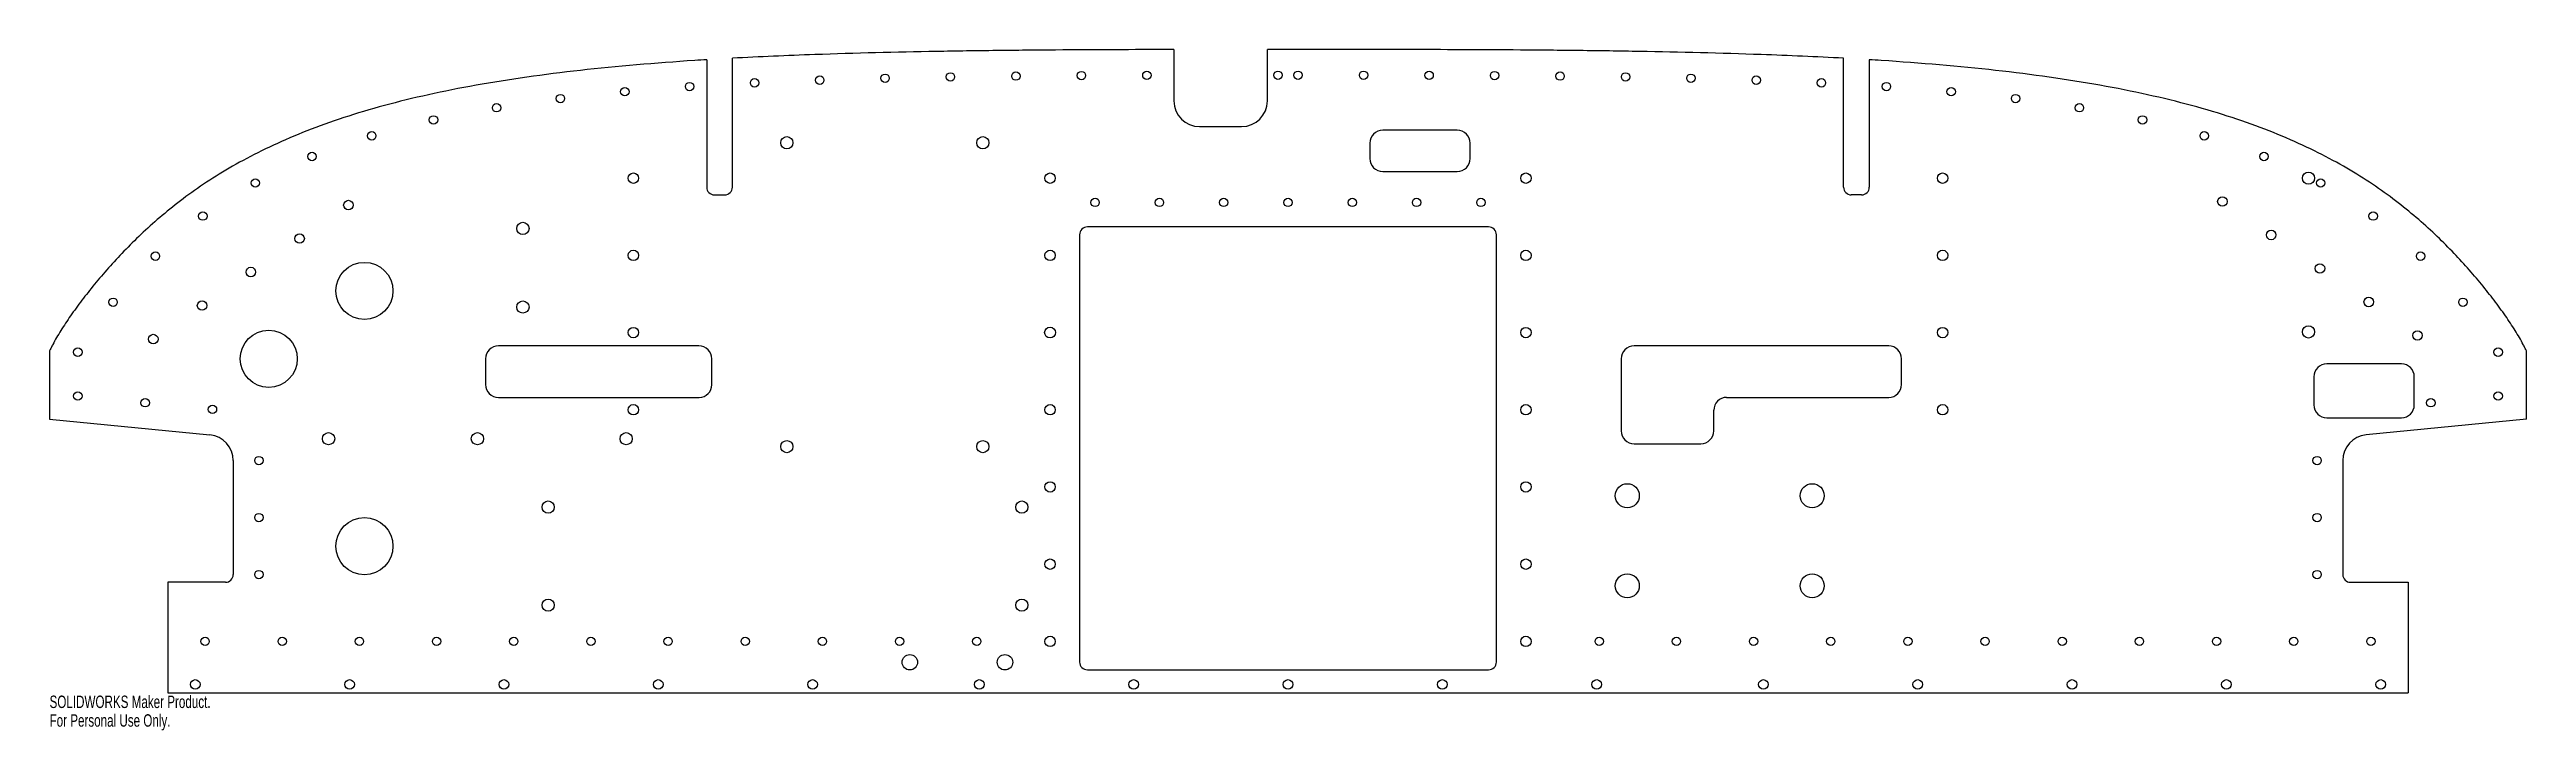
# Model space of a CAD drawing. Header units: millimetres. Extents: x -481 to 481, y -282 to -17.
import ezdxf

# ---------------------------------------------------------------- set-up
doc = ezdxf.new("R2010")
doc.units = ezdxf.units.MM
doc.styles.add('SLDTEXTSTYLE0', font='TXT', dxfattribs={"width": 0.7})

msp = doc.modelspace()

# ---------------------------------------------------------------- linework, layer by layer
for p, q in [((-44.39, -17), (-44.39, -36.94)), ((-8.02, -36.94), (-8.02, -17)), ((-226, -20.94), (-226, -70.44)), ((-216, -70.44), (-216, -20.36)), ((216, -70.44), (216, -20.36)), ((226, -20.94), (226, -70.44)), ((-34.39, -46.94), (-18.02, -46.94)), ((31.81, -53.36), (31.81, -59.36)), ((65.81, -48.36), (36.81, -48.36)), ((70.81, -59.36), (70.81, -53.36)), ((36.81, -64.36), (65.81, -64.36)), ((-223, -73.44), (-219, -73.44)), ((223, -73.44), (219, -73.44)), ((78.01, -85.92), (-78.01, -85.92)), ((-81.01, -88.92), (-81.01, -254.98)), ((81.01, -254.98), (81.01, -88.92)), ((-481.47, -134.1), (-481.47, -160.61)), ((-228.99, -132.15), (-306.99, -132.15)), ((233.52, -132.15), (134.52, -132.15)), ((481.47, -160.61), (481.47, -134.1)), ((-311.99, -137.15), (-311.99, -147.15)), ((-223.99, -147.22), (-223.99, -137.15)), ((129.52, -137.15), (129.52, -165.15)), ((238.52, -147.15), (238.52, -137.15)), ((398.86, -144.1), (398.86, -155.1)), ((432.86, -139.1), (403.86, -139.1)), ((437.86, -155.1), (437.86, -144.1)), ((-306.99, -152.15), (-228.91, -152.15)), ((170.52, -152.15), (233.52, -152.15)), ((-481.47, -160.61), (-419.11, -166.74)), ((165.52, -165.15), (165.52, -157.15)), ((403.86, -160.1), (432.86, -160.1)), ((481.47, -160.61), (419.11, -166.74)), ((134.52, -170.15), (160.52, -170.15)), ((-410.08, -176.69), (-410.08, -221)), ((410.08, -176.69), (410.08, -221)), ((-435.47, -224), (-435.47, -267)), ((-413.08, -224), (-435.47, -224)), ((413.08, -224), (435.47, -224)), ((435.47, -224), (435.47, -267)), ((-78.01, -257.98), (78.01, -257.98)), ((-435.47, -267), (435.47, -267))]:
    msp.add_line(p, q)
for centre, radius in [((-207.36, -29.91), 1.63), ((-182.03, -28.87), 1.63), ((-156.64, -28.13), 1.63), ((-131.23, -27.62), 1.63), ((-105.79, -27.29), 1.63), ((-80.33, -27.09), 1.63), ((-54.87, -26.99), 1.63), ((-3.89, -26.98), 1.63), ((3.89, -26.98), 1.63), ((29.39, -26.97), 1.63), ((54.87, -26.99), 1.63), ((80.33, -27.09), 1.63), ((105.79, -27.29), 1.63), ((131.23, -27.62), 1.63), ((156.64, -28.13), 1.63), ((182.03, -28.87), 1.63), ((207.36, -29.91), 1.63), ((-307.69, -39.61), 1.63), ((-282.85, -36.04), 1.63), ((-257.82, -33.36), 1.63), ((-232.64, -31.37), 1.63), ((232.64, -31.37), 1.63), ((257.82, -33.36), 1.63), ((282.85, -36.04), 1.63), ((307.69, -39.61), 1.63), ((-332.2, -44.33), 1.63), ((332.2, -44.33), 1.63), ((-379.43, -58.54), 1.63), ((-356.2, -50.51), 1.63), ((-194.84, -53.18), 2.38), ((-118.64, -53.18), 2.38), ((356.2, -50.51), 1.63), ((379.43, -58.54), 1.63), ((-401.47, -68.83), 1.63), ((-254.51, -66.95), 2.02), ((-92.51, -66.95), 2.02), ((92.51, -66.95), 2.02), ((254.51, -66.95), 2.02), ((396.75, -66.95), 2.38), ((401.47, -68.83), 1.63), ((-365.29, -77.41), 1.85), ((-75, -76.39), 1.63), ((-50, -76.39), 1.63), ((-25, -76.39), 1.63), ((0, -76.39), 1.63), ((25, -76.39), 1.63), ((50, -76.39), 1.63), ((75, -76.39), 1.63), ((363.26, -76.02), 1.85), ((-421.88, -81.71), 1.63), ((-297.44, -86.48), 2.38), ((421.88, -81.71), 1.63), ((-440.33, -97.27), 1.63), ((-384.26, -90.43), 1.85), ((-254.51, -96.95), 2.02), ((-92.51, -96.95), 2.02), ((92.51, -96.95), 2.02), ((254.51, -96.95), 2.02), ((382.22, -89.03), 1.85), ((440.33, -97.27), 1.63), ((-403.22, -103.44), 1.85), ((-359.05, -110.77), 11.1), ((401.19, -102.05), 1.85), ((-456.77, -115.16), 1.63), ((-422.18, -116.46), 1.85), ((-297.44, -117.03), 2.38), ((420.15, -115.07), 1.85), ((456.77, -115.16), 1.63), ((-254.51, -126.95), 2.02), ((-92.51, -126.95), 2.1), ((92.51, -126.95), 2.02), ((254.51, -126.95), 2.02), ((396.75, -126.69), 2.38), ((-470.47, -134.58), 1.63), ((-441.14, -129.48), 1.85), ((-396.25, -137.15), 11.1), ((439.11, -128.08), 1.85), ((470.47, -134.58), 1.63), ((-470.47, -151.61), 1.63), ((-444.3, -154.22), 1.63), ((444.3, -154.22), 1.63), ((470.47, -151.61), 1.63), ((-418.13, -156.79), 1.63), ((-254.51, -156.95), 2.02), ((-92.51, -156.95), 2.02), ((92.51, -156.95), 2.02), ((254.51, -156.95), 2.02), ((-373, -168.19), 2.38), ((-315.14, -168.19), 2.38), ((-257.29, -168.19), 2.38), ((-194.84, -171.29), 2.38), ((-118.64, -171.29), 2.38), ((-400.08, -176.69), 1.63), ((400.08, -176.69), 1.63), ((-287.61, -194.77), 2.38), ((-103.46, -194.77), 2.38), ((-92.51, -186.95), 2.02), ((92.51, -186.95), 2.02), ((131.91, -190.35), 4.67), ((203.79, -190.35), 4.67), ((-400.08, -198.85), 1.63), ((-359.05, -209.97), 11.1), ((400.08, -198.85), 1.63), ((-400.08, -221), 1.63), ((-92.51, -216.95), 2.02), ((92.51, -216.95), 2.02), ((131.91, -225.35), 4.67), ((203.79, -225.35), 4.67), ((400.08, -221), 1.63), ((-287.61, -232.87), 2.38), ((-103.46, -232.87), 2.38), ((-421.01, -246.95), 1.63), ((-391.01, -246.95), 1.63), ((-361.01, -246.95), 1.63), ((-331.01, -246.95), 1.63), ((-301.01, -246.95), 1.63), ((-271.01, -246.95), 1.63), ((-241.01, -246.95), 1.63), ((-211.01, -246.95), 1.63), ((-181.01, -246.95), 1.63), ((-151.01, -246.95), 1.63), ((-121.01, -246.95), 1.63), ((-92.51, -246.95), 2.02), ((92.51, -246.95), 2.02), ((121.01, -246.95), 1.63), ((151.01, -246.95), 1.63), ((181.01, -246.95), 1.63), ((211.01, -246.95), 1.63), ((241.01, -246.95), 1.63), ((271.01, -246.95), 1.63), ((301.01, -246.95), 1.63), ((331.01, -246.95), 1.63), ((361.01, -246.95), 1.63), ((391.01, -246.95), 1.63), ((421.01, -246.95), 1.63), ((-147.03, -255.07), 3), ((-110.03, -255.07), 3), ((-424.8, -263.67), 1.84), ((-364.8, -263.67), 1.84), ((-304.8, -263.67), 1.84), ((-244.8, -263.67), 1.84), ((-184.8, -263.67), 1.84), ((-120, -263.67), 1.84), ((-60, -263.67), 1.84), ((0, -263.67), 1.84), ((60, -263.67), 1.84), ((120, -263.67), 1.84), ((184.8, -263.67), 1.84), ((244.8, -263.67), 1.84), ((304.8, -263.67), 1.84), ((364.8, -263.67), 1.84), ((424.8, -263.67), 1.84)]:
    msp.add_circle(centre, radius)
for centre, radius, start, end in [((-34.39, -36.94), 10, 180, 270), ((-18.02, -36.94), 10, 270, 0), ((36.81, -53.36), 5, 90, 180), ((65.81, -53.36), 5, 0, 90), ((36.81, -59.36), 5, 180, 270), ((65.81, -59.36), 5, 270, 0), ((-223, -70.44), 3, 180, 270), ((-219, -70.44), 3, 270, 0), ((219, -70.44), 3, 180, 270), ((223, -70.44), 3, 270, 0), ((-78.01, -88.92), 3, 90, 180), ((78.01, -88.92), 3, 0, 90), ((-306.99, -137.15), 5, 90, 180), ((-228.99, -137.15), 5, 0, 90), ((134.52, -137.15), 5, 90, 180), ((233.52, -137.15), 5, 0, 90), ((403.86, -144.1), 5, 90, 180), ((432.86, -144.1), 5, 0, 90), ((-306.99, -147.15), 5, 180, 270), ((-228.91, -147.22), 4.92, 270, 0), ((170.52, -157.15), 5, 90, 180), ((233.52, -147.15), 5, 270, 0), ((403.86, -155.1), 5, 180, 270), ((432.86, -155.1), 5, 270, 0), ((-420.08, -176.69), 10, 0, 84.39041), ((134.52, -165.15), 5, 180, 270), ((160.52, -165.15), 5, 270, 0), ((420.08, -176.69), 10, 95.60959, 180), ((-413.08, -221), 3, 270, 0), ((413.08, -221), 3, 180, 270), ((-78.01, -254.98), 3, 180, 270), ((78.01, -254.98), 3, 270, 0)]:
    msp.add_arc(centre, radius, start, end)
for points, knots in [([(-44.39, -17), (-44.68, -17), (-52.43, -17), (-67.63, -17.04), (-90.27, -17.16), (-113.3, -17.37), (-144.46, -17.82), (-179.02, -18.65), (-205.42, -19.79), (-216, -20.36)], [0.0612461, 0.0612461, 0.0612461, 0.0612461, 0.0625001, 0.0937501, 0.1250001, 0.1562502, 0.1875002, 0.2500003, 0.292654, 0.292654, 0.292654, 0.292654]), ([(0, -17), (-1.93, -17), (-4.62, -17), (-7.28, -17), (-8.02, -17)], [0, 0, 0, 0, 0.00781251, 0.01082928, 0.01082928, 0.01082928, 0.01082928]), ([(216, -20.36), (205.42, -19.79), (179.02, -18.65), (144.46, -17.82), (113.3, -17.37), (90.27, -17.16), (67.63, -17.04), (49, -17), (34.11, -16.99), (22.9, -16.99), (13.46, -17), (5.81, -17), (1.93, -17), (0, -17)], [0.7073471, 0.7073471, 0.7073471, 0.7073471, 0.7500008, 0.8125009, 0.8437509, 0.875001, 0.906251, 0.937501, 0.9531261, 0.9687511, 0.9843761, 0.9921886, 1.0000011, 1.0000011, 1.0000011, 1.0000011]), ([(-226, -20.94), (-227.56, -21.04), (-244.43, -22.11), (-275.74, -24.75), (-316.51, -30.5), (-352.23, -38.4), (-382.35, -48.33), (-407, -59.86), (-426.85, -72.44), (-442.87, -85.53), (-453.79, -96.48), (-461.4, -105.06), (-466.58, -111.36), (-471.24, -117.48), (-474.67, -122.39), (-477.1, -126.17), (-478.76, -128.92), (-479.98, -131.14), (-480.87, -132.86), (-481.27, -133.68), (-481.47, -134.1)], [0.3061574, 0.3061574, 0.3061574, 0.3061574, 0.3125003, 0.3750004, 0.4375005, 0.5000006, 0.5625006, 0.6250007, 0.6875008, 0.7500008, 0.8125009, 0.8437509, 0.875001, 0.906251, 0.937501, 0.9531261, 0.9687511, 0.9843761, 0.9921886, 1.0000011, 1.0000011, 1.0000011, 1.0000011]), ([(481.47, -134.1), (481.27, -133.68), (480.87, -132.86), (479.98, -131.14), (478.76, -128.92), (477.1, -126.17), (474.67, -122.39), (471.24, -117.48), (466.58, -111.36), (461.4, -105.06), (453.79, -96.48), (442.87, -85.53), (426.85, -72.44), (407, -59.86), (382.35, -48.33), (352.23, -38.4), (316.51, -30.5), (275.74, -24.75), (244.43, -22.11), (227.56, -21.04), (226, -20.94)], [0, 0, 0, 0, 0.0078125, 0.015625, 0.03125, 0.0468751, 0.0625001, 0.0937501, 0.1250001, 0.1562502, 0.1875002, 0.2500003, 0.3125003, 0.3750004, 0.4375005, 0.5000006, 0.5625006, 0.6250007, 0.6875008, 0.6938437, 0.6938437, 0.6938437, 0.6938437])]:
    msp.add_open_spline(points, degree=3, knots=knots)

# ---------------------------------------------------------------- texts
at = {"color": 7, "linetype": 'Continuous', "char_height": 4.8336, "attachment_point": 1, "style": 'SLDTEXTSTYLE0'}
for s, insert in [('SOLIDWORKS Maker Product.', (-481.47, -268.02)), ('For Personal Use Only.', (-481.47, -275.27))]:
    msp.add_mtext(s, dxfattribs=dict(at, insert=insert))

doc.saveas('drawing.dxf')
